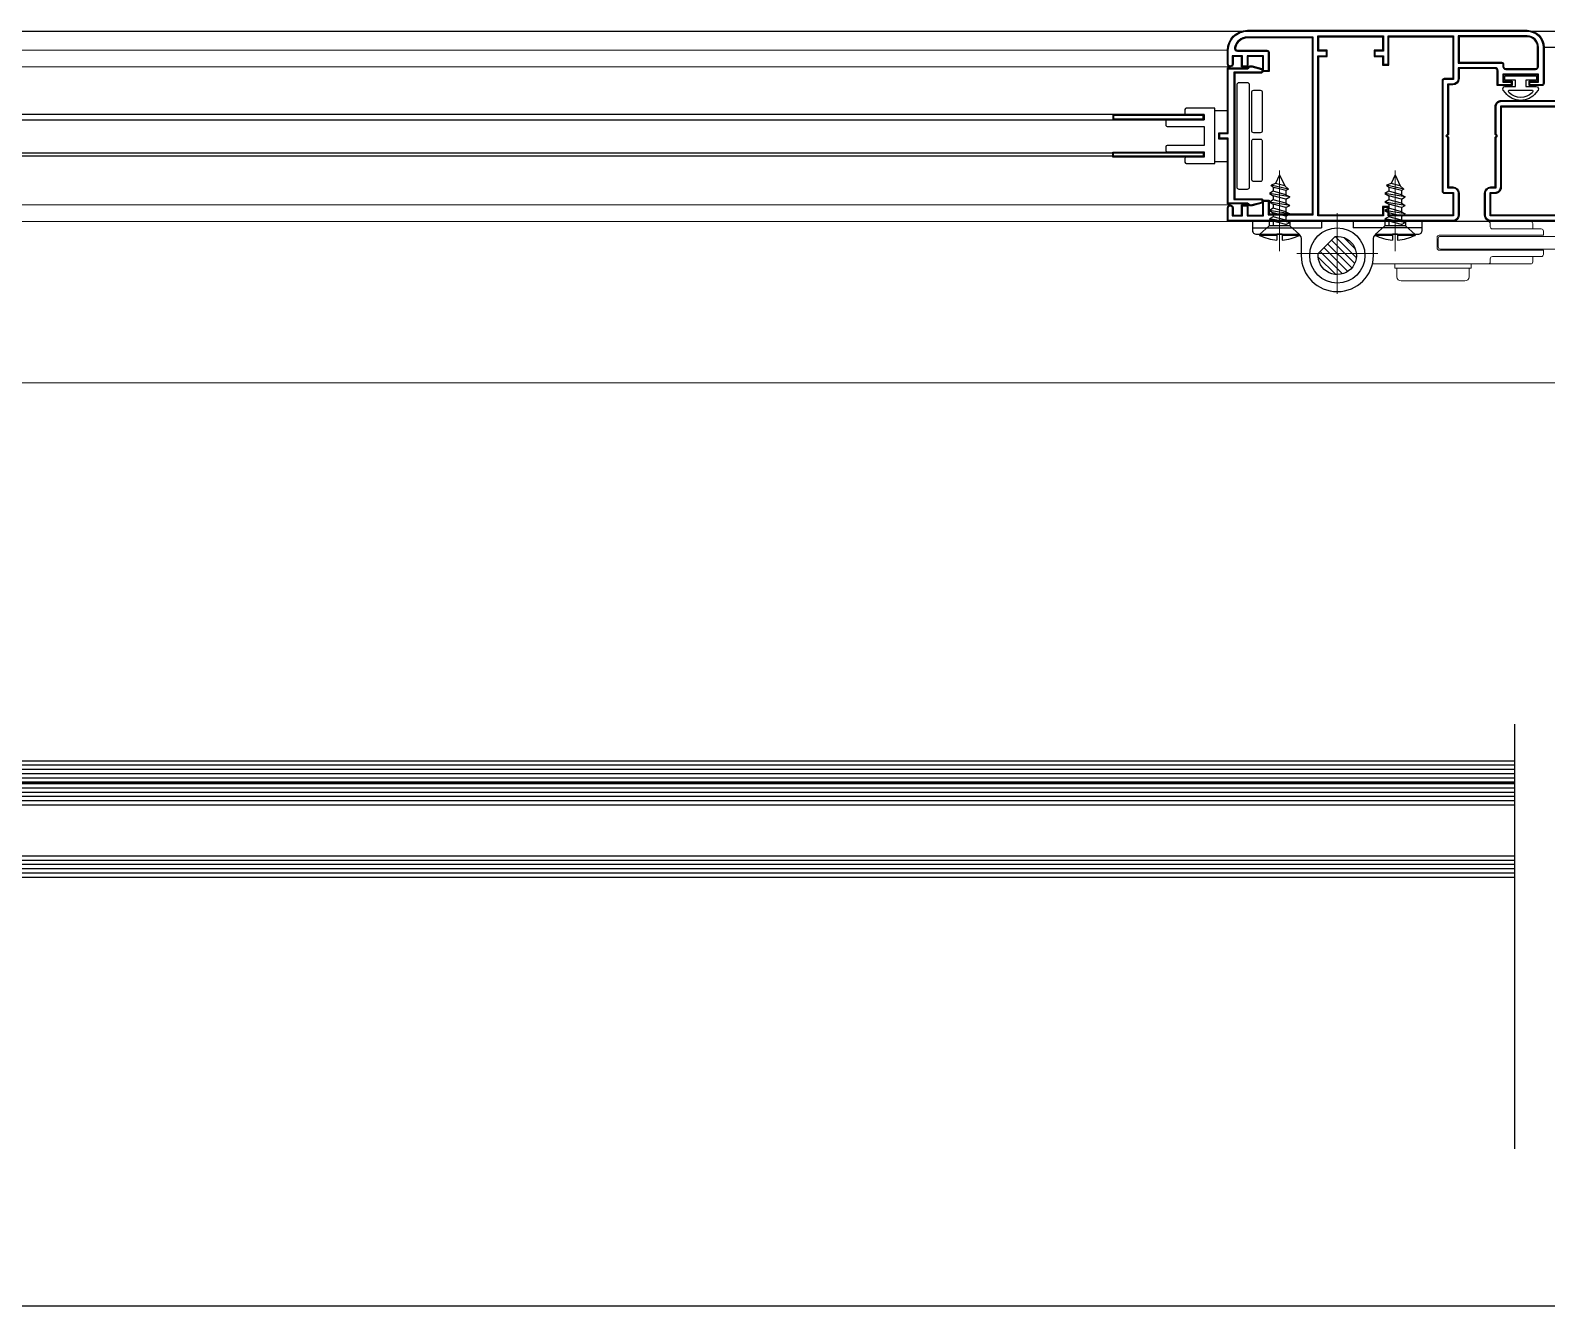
# Model space of a CAD drawing. Header units: millimetres. Extents: x 1251.1 to 1334.1, y 1577.6 to 1641.3.
# Drawn here: x 1309.0009 to 1309.3578, y 1620.1513 to 1620.4515 of the extents above; entities that cross this region are included whole.
import ezdxf

# ---------------------------------------------------------------- set-up
doc = ezdxf.new("R2010")
doc.units = ezdxf.units.MM
doc.linetypes.add('TRATTOPUNTO', pattern=[1, 0.5, -0.25, 0, -0.25])
for name, color, linetype in [('FINESTRA_finissime', 251, 'Continuous'), ('MONTANTI sezioni - windows structure section', 2, 'Continuous'), ('MURATURA', 140, 'Continuous')]:
    doc.layers.add(name, color=color, linetype=linetype)
doc.layers.add('PROIEZIONI finissime - fine lines', color=251, linetype='Continuous', lineweight=9)
doc.layers.add('TRATTEGGIO - hatch', color=252, linetype='Continuous', lineweight=20)
doc.layers.add('VETRATE sezioni - windows sections', color=7, linetype='Continuous', true_color=0x4d79ff)

# ---------------------------------------------------------------- blocks, each defined once
blk = doc.blocks.new('*X10')
at = {"color": 0}
for p, q in [((359.3648275959583, 274.5120138535726), (363.4919762077227, 278.639162465337)), ((359.8374116441786, 273.2168309488265), (365.09775321544, 278.4771725200879)), ((360.7212951206618, 272.3329474723433), (366.3101411133984, 277.9217934650799)), ((361.605178597145, 271.4490639958602), (367.2537434603975, 277.0976288591127)), ((362.4890620736281, 270.565180519377), (367.9447591065739, 276.0208775523227)), ((363.3729455501113, 269.6812970428938), (368.3248739252244, 274.6332254180068)), ((365.3812243825203, 269.9218089223364), (368.0821811389591, 272.6227656787752))]:
    blk.add_line(p, q, dxfattribs=at)

msp = doc.modelspace()

# ---------------------------------------------------------------- linework, layer by layer
at = {"layer": 'FINESTRA_finissime', "color": 145, "linetype": 'TRATTOPUNTO', "ltscale": 0.02}
msp.add_line((1309.350284228547, 1620.188156550087), (1309.350284228547, 1620.335153985339), dxfattribs=at)
at = {"layer": 'MONTANTI sezioni - windows structure section'}
for p, q in [((1309.357148749044, 1620.447455761745), (1309.363148749045, 1620.447455761745)), ((1309.277148749044, 1620.431605761745), (1308.841482808301, 1620.431605761745)), ((1308.841482808301, 1620.430405761745), (1309.277148749044, 1620.430405761745)), ((1309.255648749045, 1620.431605761745), (1309.255648749045, 1620.430405761745)), ((1309.276948749045, 1620.431405761746), (1309.255848749045, 1620.431405761746)), ((1309.255848749045, 1620.431405761746), (1309.255848749045, 1620.430605761745)), ((1309.255848749045, 1620.430605761745), (1309.276948749045, 1620.430605761745)), ((1309.276948749045, 1620.430605761745), (1309.276948749045, 1620.431405761746)), ((1309.277148749044, 1620.430405761745), (1309.277148749044, 1620.431605761745)), ((1309.279648749045, 1620.432605761745), (1309.282648749045, 1620.432605761745)), ((1309.255648749045, 1620.422805761745), (1309.277148749044, 1620.422805761745)), ((1309.255648749045, 1620.421605761745), (1309.255648749045, 1620.422805761745)), ((1309.277148749044, 1620.422805761745), (1309.277148749044, 1620.421605761745)), ((1308.841282808301, 1620.422605761745), (1309.276948749045, 1620.422605761745)), ((1309.276948749045, 1620.421805761745), (1308.841282808301, 1620.421805761745)), ((1309.277148749044, 1620.421605761745), (1309.255648749045, 1620.421605761745)), ((1309.255848749045, 1620.421805761745), (1309.255848749045, 1620.422605761745)), ((1309.276948749045, 1620.422605761745), (1309.276948749045, 1620.421805761745)), ((1309.279648749045, 1620.420605761745), (1309.282648749045, 1620.420605761745)), ((1309.294899270077, 1620.417455761745), (1309.293949235502, 1620.415418406024)), ((1309.294899270077, 1620.417455761745), (1309.296120610984, 1620.414836587717)), ((1309.322099270077, 1620.417455761745), (1309.321149235502, 1620.415418406024)), ((1309.322099270077, 1620.417455761745), (1309.323320610984, 1620.414836587717)), ((1309.293399270077, 1620.413565768816), (1309.292499270077, 1620.413046153574)), ((1309.292499270077, 1620.413046153574), (1309.293399270077, 1620.412530492635)), ((1309.297299270077, 1620.4122462603), (1309.292499270077, 1620.413046153574)), ((1309.292870428823, 1620.414987352231), (1309.293520097673, 1620.414498116979)), ((1309.293949235502, 1620.415418406024), (1309.29289195104, 1620.414983750851)), ((1309.296960487481, 1620.414093925027), (1309.29289195104, 1620.414983750851)), ((1309.293520097673, 1620.414498116979), (1309.293399270077, 1620.414239001365)), ((1309.293399270077, 1620.414239001365), (1309.293399270077, 1620.413565768816)), ((1309.296399270077, 1620.412761921239), (1309.293399270077, 1620.413565768816)), ((1309.293399270077, 1620.412530492635), (1309.293399270077, 1620.411565768816)), ((1309.296399270077, 1620.411726645058), (1309.293399270077, 1620.412530492635)), ((1309.296399270077, 1620.413726645058), (1309.293520097673, 1620.414498116979)), ((1309.296120610984, 1620.414836587717), (1309.293949235502, 1620.415418406024)), ((1309.296120610984, 1620.414836587717), (1309.296975193463, 1620.414084419347)), ((1309.296975193463, 1620.414084419347), (1309.296399270077, 1620.413726645058)), ((1309.296399270077, 1620.413726645058), (1309.296399270077, 1620.412761921239)), ((1309.296399270077, 1620.412761921239), (1309.297299270077, 1620.4122462603)), ((1309.296399270077, 1620.411726645058), (1309.297299270077, 1620.4122462603)), ((1309.320599270077, 1620.413565768816), (1309.319699270077, 1620.413046153574)), ((1309.319699270077, 1620.413046153574), (1309.320599270077, 1620.412530492635)), ((1309.324499270077, 1620.4122462603), (1309.319699270077, 1620.413046153574)), ((1309.320070428823, 1620.414987352231), (1309.320720097673, 1620.414498116979)), ((1309.321149235502, 1620.415418406024), (1309.32009195104, 1620.414983750851)), ((1309.324160487481, 1620.414093925027), (1309.32009195104, 1620.414983750851)), ((1309.320720097673, 1620.414498116979), (1309.320599270077, 1620.414239001365)), ((1309.320599270077, 1620.414239001365), (1309.320599270077, 1620.413565768816)), ((1309.323599270077, 1620.412761921239), (1309.320599270077, 1620.413565768816)), ((1309.323599270077, 1620.411726645058), (1309.320599270077, 1620.412530492635)), ((1309.320599270077, 1620.412530492635), (1309.320599270077, 1620.411565768816)), ((1309.323599270077, 1620.413726645058), (1309.320720097673, 1620.414498116979)), ((1309.323320610984, 1620.414836587717), (1309.321149235502, 1620.415418406024)), ((1309.323320610984, 1620.414836587717), (1309.324175193463, 1620.414084419347)), ((1309.324175193463, 1620.414084419347), (1309.323599270077, 1620.413726645058)), ((1309.323599270077, 1620.413726645058), (1309.323599270077, 1620.412761921239)), ((1309.323599270077, 1620.412761921239), (1309.324499270077, 1620.4122462603)), ((1309.323599270077, 1620.411726645058), (1309.324499270077, 1620.4122462603)), ((1309.293399270077, 1620.411565768816), (1309.292499270077, 1620.411046153574)), ((1309.292499270077, 1620.411046153574), (1309.293399270077, 1620.410530492635)), ((1309.297299270077, 1620.4102462603), (1309.292499270077, 1620.411046153574)), ((1309.293399270077, 1620.409565768816), (1309.292499270077, 1620.409046153574)), ((1309.292499270077, 1620.409046153574), (1309.293399270077, 1620.408530492635)), ((1309.297299270077, 1620.4082462603), (1309.292499270077, 1620.409046153574)), ((1309.296399270077, 1620.410761921239), (1309.293399270077, 1620.411565768816)), ((1309.293399270077, 1620.410530492635), (1309.293399270077, 1620.409565768816)), ((1309.296399270077, 1620.409726645058), (1309.293399270077, 1620.410530492635)), ((1309.296399270077, 1620.408761921238), (1309.293399270077, 1620.409565768816)), ((1309.293399270077, 1620.408530492635), (1309.293399270077, 1620.407565768816)), ((1309.296399270077, 1620.407726645058), (1309.293399270077, 1620.408530492635)), ((1309.296399270077, 1620.411726645058), (1309.296399270077, 1620.410761921239)), ((1309.296399270077, 1620.410761921239), (1309.297299270077, 1620.4102462603)), ((1309.296399270077, 1620.409726645058), (1309.297299270077, 1620.4102462603)), ((1309.296399270077, 1620.409726645058), (1309.296399270077, 1620.408761921238)), ((1309.296399270077, 1620.408761921238), (1309.297299270077, 1620.4082462603)), ((1309.320599270077, 1620.411565768816), (1309.319699270077, 1620.411046153574)), ((1309.319699270077, 1620.411046153574), (1309.320599270077, 1620.410530492635)), ((1309.324499270077, 1620.4102462603), (1309.319699270077, 1620.411046153574)), ((1309.320599270077, 1620.409565768816), (1309.319699270077, 1620.409046153574)), ((1309.324499270077, 1620.4082462603), (1309.319699270077, 1620.409046153574)), ((1309.319699270077, 1620.409046153574), (1309.320599270077, 1620.408530492635)), ((1309.323599270077, 1620.410761921239), (1309.320599270077, 1620.411565768816)), ((1309.323599270077, 1620.409726645058), (1309.320599270077, 1620.410530492635)), ((1309.320599270077, 1620.410530492635), (1309.320599270077, 1620.409565768816)), ((1309.323599270077, 1620.408761921238), (1309.320599270077, 1620.409565768816)), ((1309.323599270077, 1620.407726645058), (1309.320599270077, 1620.408530492635)), ((1309.320599270077, 1620.408530492635), (1309.320599270077, 1620.407565768816)), ((1309.323599270077, 1620.411726645058), (1309.323599270077, 1620.410761921239)), ((1309.323599270077, 1620.410761921239), (1309.324499270077, 1620.4102462603)), ((1309.323599270077, 1620.409726645058), (1309.324499270077, 1620.4102462603)), ((1309.323599270077, 1620.409726645058), (1309.323599270077, 1620.408761921238)), ((1309.323599270077, 1620.408761921238), (1309.324499270077, 1620.4082462603)), ((1309.288499270077, 1620.404955761745), (1309.304749270077, 1620.404955761745)), ((1309.292448749045, 1620.405455761745), (1309.290207175231, 1620.4033843581)), ((1309.292448749045, 1620.406455761746), (1309.292448749045, 1620.405455761745)), ((1309.29734979111, 1620.405455761745), (1309.292448749045, 1620.405455761745)), ((1309.293399270077, 1620.407565768816), (1309.292499270077, 1620.407046153574)), ((1309.292499270077, 1620.407046153574), (1309.293399270077, 1620.406530492636)), ((1309.297299270077, 1620.4062462603), (1309.292499270077, 1620.407046153574)), ((1309.296399270077, 1620.406761921239), (1309.293399270077, 1620.407565768816)), ((1309.293399270077, 1620.406530492636), (1309.293399270077, 1620.405455761745)), ((1309.296399270077, 1620.405726645058), (1309.293399270077, 1620.406530492636)), ((1309.296399270077, 1620.407726645058), (1309.297299270077, 1620.4082462603)), ((1309.296399270077, 1620.407726645058), (1309.296399270077, 1620.406761921239)), ((1309.296399270077, 1620.406761921239), (1309.297299270077, 1620.4062462603)), ((1309.296399270077, 1620.405726645058), (1309.297299270077, 1620.4062462603)), ((1309.296399270077, 1620.405726645058), (1309.296399270077, 1620.405455761745)), ((1309.29734979111, 1620.406455761746), (1309.29734979111, 1620.405455761745)), ((1309.29734979111, 1620.405455761745), (1309.299591364924, 1620.4033843581)), ((1309.304749270077, 1620.406455761746), (1309.304749270077, 1620.404955761745)), ((1309.312249270077, 1620.406455761746), (1309.312249270077, 1620.404955761745)), ((1309.328499270077, 1620.404955761745), (1309.312249270077, 1620.404955761745)), ((1309.319648749045, 1620.405455761745), (1309.317407175231, 1620.4033843581)), ((1309.319648749045, 1620.406455761746), (1309.319648749045, 1620.405455761745)), ((1309.32454979111, 1620.405455761745), (1309.319648749045, 1620.405455761745)), ((1309.320599270077, 1620.407565768816), (1309.319699270077, 1620.407046153574)), ((1309.324499270077, 1620.4062462603), (1309.319699270077, 1620.407046153574)), ((1309.319699270077, 1620.407046153574), (1309.320599270077, 1620.406530492636)), ((1309.323599270077, 1620.406761921239), (1309.320599270077, 1620.407565768816)), ((1309.323599270077, 1620.405726645058), (1309.320599270077, 1620.406530492636)), ((1309.320599270077, 1620.406530492636), (1309.320599270077, 1620.405455761745)), ((1309.323599270077, 1620.407726645058), (1309.324499270077, 1620.4082462603)), ((1309.323599270077, 1620.407726645058), (1309.323599270077, 1620.406761921239)), ((1309.323599270077, 1620.406761921239), (1309.324499270077, 1620.4062462603)), ((1309.323599270077, 1620.405726645058), (1309.324499270077, 1620.4062462603)), ((1309.323599270077, 1620.405726645058), (1309.323599270077, 1620.405455761745)), ((1309.32454979111, 1620.406455761746), (1309.32454979111, 1620.405455761745)), ((1309.32454979111, 1620.405455761745), (1309.326791364924, 1620.4033843581)), ((1309.353999270077, 1620.406455761746), (1309.327999270077, 1620.406455761746)), ((1309.290207175231, 1620.4033843581), (1309.290207175231, 1620.403199037947)), ((1309.294299270077, 1620.4033843581), (1309.290207175231, 1620.4033843581)), ((1309.294299270077, 1620.403199037947), (1309.290207175231, 1620.403199037947)), ((1309.294299270077, 1620.403455761745), (1309.294299270077, 1620.402073424096)), ((1309.295499270077, 1620.403455761745), (1309.294299270077, 1620.403455761745)), ((1309.295499270077, 1620.403455761745), (1309.295499270077, 1620.402073424096)), ((1309.299591364924, 1620.4033843581), (1309.295499270077, 1620.4033843581)), ((1309.299591364924, 1620.403199037947), (1309.295499270077, 1620.403199037947)), ((1309.299591364924, 1620.4033843581), (1309.299591364924, 1620.403199037947)), ((1309.321499270077, 1620.4033843581), (1309.317407175231, 1620.4033843581)), ((1309.317407175231, 1620.4033843581), (1309.317407175231, 1620.403199037947)), ((1309.321499270077, 1620.403199037947), (1309.317407175231, 1620.403199037947)), ((1309.322699270077, 1620.403455761745), (1309.321499270077, 1620.403455761745)), ((1309.321499270077, 1620.403455761745), (1309.321499270077, 1620.402073424096)), ((1309.322699270077, 1620.403455761745), (1309.322699270077, 1620.402073424096)), ((1309.326791364924, 1620.4033843581), (1309.322699270077, 1620.4033843581)), ((1309.326791364924, 1620.403199037947), (1309.322699270077, 1620.403199037947)), ((1309.326791364924, 1620.4033843581), (1309.326791364924, 1620.403199037947))]:
    msp.add_line(p, q, dxfattribs=at)
for points in [[(1309.357148749044, 1620.438955761745, -0.4142135623730951), (1309.356648749045, 1620.438455761745), (1309.353648749044, 1620.438455761745), (1309.353648749044, 1620.439455761745), (1309.355648749045, 1620.439455761745), (1309.355648749045, 1620.440955761745), (1309.347648749044, 1620.440955761745), (1309.347648749044, 1620.439455761745), (1309.349648749044, 1620.439455761745), (1309.349648749044, 1620.438455761745), (1309.346148749044, 1620.438455761745), (1309.346148749044, 1620.441955761745, 0.4142135623730951), (1309.345648749044, 1620.442455761746), (1309.337148749044, 1620.442455761746), (1309.337148749044, 1620.440105761745, -0.4142135623730951), (1309.335648749045, 1620.438605761746), (1309.334648749044, 1620.438605761746), (1309.334648749044, 1620.426905761746), (1309.334348749044, 1620.426605761745), (1309.334648749044, 1620.426305761745), (1309.334648749044, 1620.414605761745), (1309.335648749045, 1620.414605761745, -0.4142135623730951), (1309.337148749044, 1620.413105761745), (1309.337148749044, 1620.407955761745, -0.4142135623730951), (1309.335648749045, 1620.406455761746), (1309.282648749045, 1620.406455761746), (1309.282648749045, 1620.409705761745, -1), (1309.283948749044, 1620.409705761745), (1309.283948749044, 1620.407955761745), (1309.285948749045, 1620.407955761745), (1309.285948749045, 1620.410355761745), (1309.287448749044, 1620.410355761745), (1309.287448749044, 1620.407955761745), (1309.290948749044, 1620.407955761745), (1309.290948749044, 1620.411455761745), (1309.292448749045, 1620.411455761745), (1309.292448749045, 1620.408255761746), (1309.302648749045, 1620.408255761746), (1309.302648749045, 1620.449655761746), (1309.287348749045, 1620.449655761746, 0.3539972922353375), (1309.284512381184, 1620.447359928412, 0.4771078284050197), (1309.285001410125, 1620.446755761745), (1309.291948749044, 1620.446755761745, -0.4142135623730951), (1309.292448749045, 1620.446255761746), (1309.292448749045, 1620.441755761746), (1309.290948749044, 1620.441755761746), (1309.290948749044, 1620.445255761745), (1309.287448749044, 1620.445255761745), (1309.287448749044, 1620.442855761745), (1309.285948749045, 1620.442855761745), (1309.285948749045, 1620.445255761745), (1309.283948749044, 1620.445255761745), (1309.283948749044, 1620.443505761745, -1), (1309.282648749045, 1620.443505761745), (1309.282648749045, 1620.446755761745, -0.4142135623730951), (1309.287348749045, 1620.451455761746), (1309.353148749045, 1620.451455761746, -0.414213562373093), (1309.357148749044, 1620.447455761745)], [(1309.356948749044, 1620.438955761745, -0.4142135623731173), (1309.356648749045, 1620.438655761745), (1309.353848749045, 1620.438655761745), (1309.353848749045, 1620.439255761745), (1309.355848749044, 1620.439255761745), (1309.355848749044, 1620.441155761745), (1309.347448749044, 1620.441155761745), (1309.347448749044, 1620.439255761745), (1309.349448749045, 1620.439255761745), (1309.349448749045, 1620.438655761745), (1309.346348749044, 1620.438655761745), (1309.346348749044, 1620.441955761745, 0.4142135623730856), (1309.345648749044, 1620.442655761746), (1309.336948749044, 1620.442655761746), (1309.336948749044, 1620.440105761745, -0.4142135623731002), (1309.335648749045, 1620.438805761745), (1309.334448749044, 1620.438805761745), (1309.334448749044, 1620.426988604458), (1309.334065906332, 1620.426605761745), (1309.334448749044, 1620.426222919033), (1309.334448749044, 1620.414405761745), (1309.335648749045, 1620.414405761745, -0.4142135623731002), (1309.336948749044, 1620.413105761745), (1309.336948749044, 1620.407955761745, -0.4142135623731002), (1309.335648749045, 1620.406655761745), (1309.282848749044, 1620.406655761745), (1309.282848749044, 1620.409705761745, -1), (1309.283748749044, 1620.409705761745), (1309.283748749044, 1620.407755761745), (1309.286148749044, 1620.407755761745), (1309.286148749044, 1620.410155761746), (1309.287248749044, 1620.410155761746), (1309.287248749044, 1620.407755761745), (1309.291148749044, 1620.407755761745), (1309.291148749044, 1620.411255761745), (1309.292248749045, 1620.411255761745), (1309.292248749045, 1620.408055761746), (1309.302848749044, 1620.408055761746), (1309.302848749044, 1620.449855761746), (1309.287348749045, 1620.449855761746, 0.3539972922353369), (1309.284316769608, 1620.447401595079, 0.4771078284050183), (1309.285001410125, 1620.446555761745), (1309.291948749044, 1620.446555761745, -0.4142135623731173), (1309.292248749045, 1620.446255761746), (1309.292248749045, 1620.441955761745), (1309.291148749044, 1620.441955761745), (1309.291148749044, 1620.445455761745), (1309.287248749044, 1620.445455761745), (1309.287248749044, 1620.443055761745), (1309.286148749044, 1620.443055761745), (1309.286148749044, 1620.445455761745), (1309.283748749044, 1620.445455761745), (1309.283748749044, 1620.443505761745, -1), (1309.282848749044, 1620.443505761745), (1309.282848749044, 1620.446755761745, -0.4142135623730965), (1309.287348749045, 1620.451255761745), (1309.353148749045, 1620.451255761745, -0.4142135623730968), (1309.356948749044, 1620.447455761745)], [(1309.320448749044, 1620.450155761745), (1309.335848749044, 1620.450155761745), (1309.335848749044, 1620.439905761745), (1309.333648749044, 1620.439905761745, 0.4142135623731173), (1309.333348749044, 1620.439605761745), (1309.333348749044, 1620.413605761745, 0.4142135623731173), (1309.333648749044, 1620.413305761745), (1309.335848749044, 1620.413305761745), (1309.335848749044, 1620.407755761745), (1309.320448749044, 1620.407755761745), (1309.320448749044, 1620.409755761745), (1309.319348749044, 1620.409755761745), (1309.319348749044, 1620.407755761745), (1309.303948749044, 1620.407755761745), (1309.303948749044, 1620.445455761745), (1309.305948749045, 1620.445455761745), (1309.305948749045, 1620.446555761745), (1309.303948749044, 1620.446555761745), (1309.303948749044, 1620.450155761745), (1309.319348749044, 1620.450155761745), (1309.319348749044, 1620.446555761745), (1309.317348749044, 1620.446555761745), (1309.317348749044, 1620.445455761745), (1309.319348749044, 1620.445455761745), (1309.319348749044, 1620.443455761745), (1309.320448749044, 1620.443455761745)], [(1309.320648749044, 1620.449955761745), (1309.335648749045, 1620.449955761745), (1309.335648749045, 1620.440105761745), (1309.333648749044, 1620.440105761745, 0.4142135623730956), (1309.333148749045, 1620.439605761745), (1309.333148749045, 1620.413605761745, 0.4142135623730951), (1309.333648749044, 1620.413105761745), (1309.335648749045, 1620.413105761745), (1309.335648749045, 1620.407955761745), (1309.320648749044, 1620.407955761745), (1309.320648749044, 1620.409955761745), (1309.319148749044, 1620.409955761745), (1309.319148749044, 1620.407955761745), (1309.304148749045, 1620.407955761745), (1309.304148749045, 1620.445255761745), (1309.306148749044, 1620.445255761745), (1309.306148749044, 1620.446755761745), (1309.304148749045, 1620.446755761745), (1309.304148749045, 1620.449955761745), (1309.319148749044, 1620.449955761745), (1309.319148749044, 1620.446755761745), (1309.317148749044, 1620.446755761745), (1309.317148749044, 1620.445255761745), (1309.319148749044, 1620.445255761745), (1309.319148749044, 1620.443255761745), (1309.320648749044, 1620.443255761745)], [(1309.355848749044, 1620.447455761745, 0.4142135623731018), (1309.353148749045, 1620.450155761745), (1309.336948749044, 1620.450155761745), (1309.336948749044, 1620.443755761745), (1309.347148749044, 1620.443755761745, -0.4142135623731173), (1309.347448749044, 1620.443455761745), (1309.347448749044, 1620.442955761745, 0.4142135623730856), (1309.348148749044, 1620.442255761745), (1309.355148749044, 1620.442255761745, 0.4142135623730856), (1309.355848749044, 1620.442955761745)], [(1309.355648749045, 1620.447455761745, 0.4142135623731018), (1309.353148749045, 1620.449955761745), (1309.337148749044, 1620.449955761745), (1309.337148749044, 1620.443955761745), (1309.347148749044, 1620.443955761745, -0.4142135623730943), (1309.347648749044, 1620.443455761745), (1309.347648749044, 1620.442955761745, 0.4142135623730951), (1309.348148749044, 1620.442455761746), (1309.355148749044, 1620.442455761746, 0.4142135623730951), (1309.355648749045, 1620.442955761745)], [(1309.290948749044, 1620.442164783398), (1309.290948749044, 1620.441705761745, -0.4142135623730843), (1309.290648749045, 1620.441405761746), (1309.284348749045, 1620.441405761746), (1309.284348749045, 1620.411805761745), (1309.290648749045, 1620.411805761745, -0.4142135623730843), (1309.290948749044, 1620.411505761745), (1309.290948749044, 1620.411046740093, -0.3394542588633662), (1309.290726394758, 1620.410756962345), (1309.288461525196, 1620.410150092375, -0.2679491924311567), (1309.28749559937, 1620.41040891142), (1309.287298749045, 1620.410605761745), (1309.282648749045, 1620.410605761745), (1309.282648749045, 1620.425855761745), (1309.280648749044, 1620.425855761745), (1309.280648749044, 1620.427355761746), (1309.282648749045, 1620.427355761746), (1309.282648749045, 1620.442605761745), (1309.287298749045, 1620.442605761745), (1309.28749559937, 1620.442802612071, -0.2679491924311567), (1309.288461525196, 1620.443061431116), (1309.290726394758, 1620.442454561146, -0.3394542588633662)], [(1309.290748749044, 1620.442164783398), (1309.290748749044, 1620.441705761745, -0.4142135623731616), (1309.290648749045, 1620.441605761745), (1309.284148749045, 1620.441605761745), (1309.284148749045, 1620.411605761745), (1309.290648749045, 1620.411605761745, -0.4142135623731618), (1309.290748749044, 1620.411505761745), (1309.290748749044, 1620.411046740093, -0.3394542588634982), (1309.290674630949, 1620.41095014751), (1309.288409761387, 1620.41034327754, -0.2679491924311567), (1309.287637020726, 1620.410550332776), (1309.287381591757, 1620.410805761745), (1309.282848749044, 1620.410805761745), (1309.282848749044, 1620.426055761745), (1309.280848749045, 1620.426055761745), (1309.280848749045, 1620.427155761746), (1309.282848749044, 1620.427155761746), (1309.282848749044, 1620.442405761745), (1309.287381591757, 1620.442405761745), (1309.287637020726, 1620.442661190714, -0.2679491924311512), (1309.288409761387, 1620.44286824595), (1309.290674630949, 1620.44226137598, -0.339454258863412)], [(1309.347898749044, 1620.440505761745, -0.4142135623730951), (1309.348098749044, 1620.440705761745), (1309.355198749044, 1620.440705761745, -0.4142135623731367), (1309.355398749044, 1620.440505761745), (1309.355398749044, 1620.439905761745, -0.4142135623731367), (1309.355198749044, 1620.439705761745), (1309.352898749044, 1620.439705761745), (1309.352898749044, 1620.438205761746), (1309.355336249044, 1620.438205761746, -0.6180339887499421), (1309.355736249045, 1620.437405761745), (1309.355248749044, 1620.436755761745, -0.4999999999999171), (1309.348048749044, 1620.436755761745), (1309.347561249044, 1620.437405761745, -0.618033988749942), (1309.347961249044, 1620.438205761746), (1309.350398749044, 1620.438205761746), (1309.350398749044, 1620.439705761745), (1309.348098749044, 1620.439705761745, -0.4142135623731367), (1309.347898749044, 1620.439905761745)], [(1309.284848749045, 1620.414605761745, 0.4142135623730965), (1309.285348749044, 1620.414105761746), (1309.287348749045, 1620.414105761746, 0.4142135623730951), (1309.287848749044, 1620.414605761745), (1309.287848749044, 1620.438605761746, 0.4142135623730948), (1309.287348749045, 1620.439105761746), (1309.285348749044, 1620.439105761746, 0.4142135623730954), (1309.284848749045, 1620.438605761746)], [(1309.290848749044, 1620.427855761745, -0.4142135623730958), (1309.290348749044, 1620.427355761746), (1309.288848749044, 1620.427355761746, -0.4142135623730943), (1309.288348749044, 1620.427855761745), (1309.288348749044, 1620.436855761745, -0.4142135623730958), (1309.288848749044, 1620.437355761745), (1309.290348749044, 1620.437355761745, -0.4142135623730943), (1309.290848749044, 1620.436855761745)], [(1309.348965513657, 1620.436764990878), (1309.348836811641, 1620.436893332467, -0.6686858171756838), (1309.349048646013, 1620.437405761745), (1309.354248852075, 1620.437405761745, -0.6686858171756858), (1309.354460686448, 1620.436893332467), (1309.354331984431, 1620.436764990878, -0.4133924061999673)], [(1309.344448749045, 1620.413305761745), (1309.345648749044, 1620.413305761745, 0.4142135623731002), (1309.346948749044, 1620.414605761745), (1309.346948749044, 1620.433655761746), (1309.363148749044, 1620.433655761746, 0.4142135623731002), (1309.364448749045, 1620.434955761745), (1309.364448749045, 1620.437055761746), (1309.384048749044, 1620.437055761746), (1309.384048749044, 1620.416155761746), (1309.377148749044, 1620.416155761746, 0.4142135623731002), (1309.375848749045, 1620.414855761745), (1309.375848749045, 1620.407755761745), (1309.344448749045, 1620.407755761745)], [(1309.344648749044, 1620.413105761745), (1309.345648749044, 1620.413105761745, 0.4142135623730951), (1309.347148749044, 1620.414605761745), (1309.347148749044, 1620.433455761746), (1309.363148749044, 1620.433455761746, 0.4142135623730951), (1309.364648749044, 1620.434955761745), (1309.364648749044, 1620.436855761745), (1309.383848749044, 1620.436855761745), (1309.383848749044, 1620.416355761746), (1309.377148749044, 1620.416355761746, 0.4142135623730951), (1309.375648749045, 1620.414855761745), (1309.375648749045, 1620.407955761745), (1309.344648749044, 1620.407955761745)], [(1309.268448749044, 1620.430355761745, 0.4142135623730951), (1309.268148749044, 1620.430055761746), (1309.268148749044, 1620.429155761746, 0.4142135623730979), (1309.268448749044, 1620.428855761745), (1309.277148749044, 1620.428855761745), (1309.277148749044, 1620.424355761745), (1309.268448749044, 1620.424355761745, 0.4142135623730917), (1309.268148749044, 1620.424055761745), (1309.268148749044, 1620.423155761745, 0.4142135623730979), (1309.268448749044, 1620.422855761745), (1309.277148749044, 1620.422855761745), (1309.277148749044, 1620.421605761745), (1309.272948749045, 1620.421605761745, 0.4142135623730974), (1309.272648749044, 1620.421305761746), (1309.272648749044, 1620.420405761746, 0.4142135623730921), (1309.272948749045, 1620.420105761745), (1309.279648749045, 1620.420105761745), (1309.279648749045, 1620.433105761745), (1309.272948749045, 1620.433105761745, 0.4142135623730951), (1309.272648749044, 1620.432805761746), (1309.272648749044, 1620.431905761746, 0.4142135623730951), (1309.272948749045, 1620.431605761745), (1309.277148749044, 1620.431605761745), (1309.277148749044, 1620.430355761745)], [(1309.290848749044, 1620.416355761746, -0.4142135623730951), (1309.290348749044, 1620.415855761745), (1309.288848749044, 1620.415855761745, -0.4142135623730951), (1309.288348749044, 1620.416355761746), (1309.288348749044, 1620.425355761746, -0.4142135623730945), (1309.288848749044, 1620.425855761745), (1309.290348749044, 1620.425855761745, -0.4142135623730951), (1309.290848749044, 1620.425355761746)], [(1309.299999270077, 1620.398455761745, 0.9999999999999901), (1309.316999270077, 1620.398455761745), (1309.316999270077, 1620.402455761746, -0.4142135623730951), (1309.317999270077, 1620.403455761745), (1309.327499270077, 1620.403455761745, 0.4142135623730951), (1309.328499270077, 1620.404455761746), (1309.328499270077, 1620.406455761746), (1309.288499270077, 1620.406455761746), (1309.288499270077, 1620.404455761746, 0.4142135623730951), (1309.289499270077, 1620.403455761745), (1309.298999270077, 1620.403455761745, -0.4142135623730951), (1309.299999270077, 1620.402455761746)], [(1309.304024396343, 1620.398930635479), (1309.308024396343, 1620.40293063548, -2.828427124730204)]]:
    msp.add_lwpolyline(points, format="xyb", close=True, dxfattribs=at)
for points in [[(1309.375648749045, 1620.406455761746), (1309.344648749044, 1620.406455761746, -0.4142135623730951), (1309.343148749044, 1620.407955761745), (1309.343148749044, 1620.413105761745, -0.4142135623730984), (1309.344648749044, 1620.414605761745), (1309.345648749044, 1620.414605761745), (1309.345648749044, 1620.426305761745), (1309.345948749045, 1620.426605761745), (1309.345648749044, 1620.426905761746), (1309.345648749044, 1620.433455761746, -0.4142135623730951), (1309.347148749044, 1620.434955761745), (1309.363148749044, 1620.434955761745)], [(1309.375648749045, 1620.406655761745), (1309.344648749044, 1620.406655761745, -0.4142135623731001), (1309.343348749045, 1620.407955761745), (1309.343348749045, 1620.413105761745, -0.4142135623731002), (1309.344648749044, 1620.414405761745), (1309.345848749044, 1620.414405761745), (1309.345848749044, 1620.426222919033), (1309.346231591757, 1620.426605761745), (1309.345848749044, 1620.426988604458), (1309.345848749044, 1620.433455761746, -0.4142135623731002), (1309.347148749044, 1620.434755761745), (1309.363348749045, 1620.434755761745)]]:
    msp.add_lwpolyline(points, format="xyb", dxfattribs=at)
msp.add_circle((1309.308499270077, 1620.398455761745), 0.006499999999999994, dxfattribs=at)
for centre, start, end in [((1309.294899270077, 1620.412255761745), 242.6122924694958, 266.6277133165819), ((1309.294899270077, 1620.412255761745), 273.3722866834178, 297.387707530504), ((1309.322099270077, 1620.412255761745), 242.6122924694958, 266.6277133165819), ((1309.322099270077, 1620.412255761745), 273.3722866834178, 297.387707530504)]:
    msp.add_arc(centre, 0.0102, start, end, dxfattribs=at)
at = {"layer": 'MURATURA'}
for p, q in [((1298.445591506608, 1620.451261697454), (1311.445591506608, 1620.451261697454)), ((1306.94053852896, 1620.151261697453), (1311.445591506608, 1620.151261697454))]:
    msp.add_line(p, q, dxfattribs=at)
at = {"layer": 'PROIEZIONI finissime - fine lines'}
for p, q in [((1308.821482808301, 1620.446755761746), (1309.255648749045, 1620.446755761746)), ((1309.282648749045, 1620.446755761746), (1309.255648749045, 1620.446755761746)), ((1308.820832808301, 1620.442855761745), (1309.255648749045, 1620.442855761745)), ((1309.283298749045, 1620.442855761745), (1309.255648749045, 1620.442855761745)), ((1309.294899270077, 1620.399455761745), (1309.294899270077, 1620.418455761745)), ((1309.322099270077, 1620.399455761745), (1309.322099270077, 1620.418455761745)), ((1308.820832808301, 1620.410355761745), (1309.255648749045, 1620.410355761745)), ((1309.283298749045, 1620.410355761745), (1309.255648749045, 1620.410355761745)), ((1308.821482808301, 1620.406455761746), (1309.255648749045, 1620.406455761746)), ((1309.282648749045, 1620.406455761746), (1309.255648749045, 1620.406455761746)), ((1309.308499270077, 1620.408455761745), (1309.308499270077, 1620.389455761745)), ((1309.344499270077, 1620.405955761745), (1309.344499270077, 1620.405205761745)), ((1309.354499270077, 1620.405955761745), (1309.354499270077, 1620.404705761746)), ((1309.331999270077, 1620.402705761745), (1309.331999270077, 1620.400205761746)), ((1309.332249270077, 1620.402455761746), (1309.332249270077, 1620.400455761745)), ((1309.356999270077, 1620.403205761745), (1309.332499270077, 1620.403205761745)), ((1309.332749270077, 1620.402955761745), (1309.401499270077, 1620.402955761745)), ((1309.356499270077, 1620.404705761746), (1309.344999270077, 1620.404705761746)), ((1309.356999270077, 1620.404205761746), (1309.356999270077, 1620.403205761745)), ((1309.317999270077, 1620.398955761745), (1309.298999270077, 1620.398955761745)), ((1309.356999270077, 1620.399705761746), (1309.332499270077, 1620.399705761746)), ((1309.332749270077, 1620.399955761746), (1309.401499270077, 1620.399955761746)), ((1309.356499270077, 1620.398205761745), (1309.344999270077, 1620.398205761745)), ((1309.354499270077, 1620.396955761745), (1309.354499270077, 1620.398205761745)), ((1309.356999270077, 1620.398705761745), (1309.356999270077, 1620.399705761746)), ((1309.353999270077, 1620.396455761745), (1309.316760625898, 1620.396455761745)), ((1309.321999270077, 1620.395455761746), (1309.321999270077, 1620.396455761745)), ((1309.339999270077, 1620.395455761746), (1309.321999270077, 1620.395455761746)), ((1309.322499270077, 1620.393455761746), (1309.322499270077, 1620.395455761746)), ((1309.339499270077, 1620.393455761746), (1309.339499270077, 1620.395455761746)), ((1309.339999270077, 1620.395455761746), (1309.339999270077, 1620.396455761745)), ((1309.344499270077, 1620.396955761745), (1309.344499270077, 1620.397705761746)), ((1309.338499270077, 1620.392455761745), (1309.323499270077, 1620.392455761745)), ((1308.759982808301, 1620.368455761746), (1309.959982808301, 1620.368455761746))]:
    msp.add_line(p, q, dxfattribs=at)
for centre, radius, start, end in [((1309.343999270077, 1620.405955761745), 0.0004999999999999995, 0, 90), ((1309.344999270077, 1620.405205761745), 0.0004999999999999995, 180, 270), ((1309.353999270077, 1620.405955761745), 0.0004999999999999995, 0, 90), ((1309.332499270077, 1620.402705761745), 0.0004999999999999995, 90, 180), ((1309.332749270077, 1620.402455761746), 0.0004999999999999995, 90, 180), ((1309.356499270077, 1620.404205761746), 0.0004999999999999995, 0, 90), ((1309.332499270077, 1620.400205761746), 0.0004999999999999995, 180, 270), ((1309.332749270077, 1620.400455761745), 0.0004999999999999995, 180, 270), ((1309.344999270077, 1620.397705761746), 0.0004999999999999995, 90, 180), ((1309.356499270077, 1620.398705761745), 0.0004999999999999995, 270, 0), ((1309.343999270077, 1620.396955761745), 0.0004999999999999995, 270, 0), ((1309.353999270077, 1620.396955761745), 0.0004999999999999995, 270, 0), ((1309.323499270077, 1620.393455761746), 0.000999999999999999, 180, 270), ((1309.338499270077, 1620.393455761746), 0.000999999999999999, 270, 0)]:
    msp.add_arc(centre, radius, start, end, dxfattribs=at)
at = {"layer": 'VETRATE sezioni - windows sections', "linetype": 'Continuous'}
for p, q in [((1309.350288516548, 1620.278457932636), (1308.811230547231, 1620.278457932636)), ((1309.350288516548, 1620.277457932635), (1308.811230547231, 1620.277457932635)), ((1309.350284228547, 1620.279455784636), (1308.811726259231, 1620.279455784636)), ((1309.350288516548, 1620.276457932636), (1308.811230547231, 1620.276457932636)), ((1309.350288516548, 1620.275457932635), (1308.811230547231, 1620.275457932635)), ((1309.350288516548, 1620.274457932636), (1308.811230547231, 1620.274457932636)), ((1309.350288516548, 1620.274267932635), (1308.811230547231, 1620.274267932635)), ((1309.350288516548, 1620.274077932635), (1308.811230547231, 1620.274077932635)), ((1309.350288516548, 1620.273077932635), (1308.811230547231, 1620.273077932635)), ((1309.350288516548, 1620.272077932636), (1308.811230547231, 1620.272077932636)), ((1309.350288516548, 1620.271077932636), (1308.811230547231, 1620.271077932636)), ((1309.350288516548, 1620.270077932635), (1308.811230547231, 1620.270077932635)), ((1309.350288516548, 1620.269077932636), (1308.811726259231, 1620.269077932636)), ((1309.350284228547, 1620.256077932635), (1308.811226259231, 1620.256077932635)), ((1309.350284228547, 1620.255077932635), (1308.811226259231, 1620.255077932635)), ((1309.350284228547, 1620.257077932635), (1308.811726259231, 1620.257077932635)), ((1309.350284228547, 1620.254077932635), (1308.811226259231, 1620.254077932635)), ((1309.350284228547, 1620.253077932636), (1308.811226259231, 1620.253077932636)), ((1309.350284228547, 1620.252077932635), (1308.811726259231, 1620.252077932635))]:
    msp.add_line(p, q, dxfattribs=at)

# ---------------------------------------------------------------- block references
at = {"layer": 'TRATTEGGIO - hatch', "xscale": -0.0009999999999763531, "yscale": 0.0009999999999763531, "zscale": 0.0009999999999763531, "rotation": 180}
msp.add_blockref('*X10', (1308.944648749045, 1620.672609230774), dxfattribs=at)

doc.saveas('drawing.dxf')
